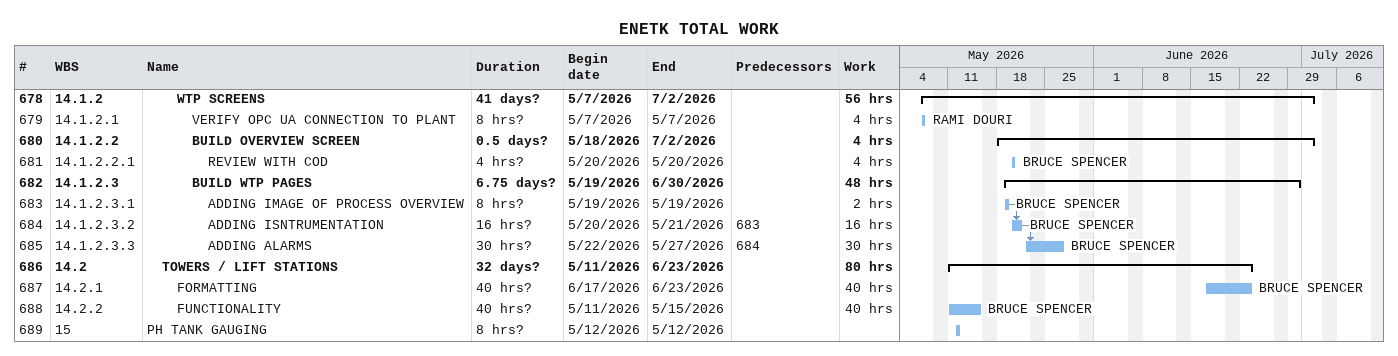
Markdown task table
ENETK TOTAL WORK

| ID | WBS | Task | Duration | Start | Finish | Predecessors | Resources | Work (h) |
|---|---|---|---|---|---|---|---|---|
| 678 | 14.1.2 | **WTP SCREENS** | 41d? | 2026-05-07 | 2026-07-02 |  |  | 56 |
| 679 | 14.1.2.1 | VERIFY OPC UA CONNECTION TO PLANT | 8h? | 2026-05-07 | 2026-05-07 |  | RAMI DOURI | 4 |
| 680 | 14.1.2.2 | **BUILD OVERVIEW SCREEN** | 0.5d? | 2026-05-18 | 2026-07-02 |  |  | 4 |
| 681 | 14.1.2.2.1 | REVIEW WITH COD | 4h? | 2026-05-20 | 2026-05-20 |  | BRUCE SPENCER | 4 |
| 682 | 14.1.2.3 | **BUILD WTP PAGES** | 6.75d? | 2026-05-19 | 2026-06-30 |  |  | 48 |
| 683 | 14.1.2.3.1 | ADDING IMAGE OF PROCESS OVERVIEW | 8h? | 2026-05-19 | 2026-05-19 |  | BRUCE SPENCER | 2 |
| 684 | 14.1.2.3.2 | ADDING ISNTRUMENTATION | 16h? | 2026-05-20 | 2026-05-21 | 683 | BRUCE SPENCER | 16 |
| 685 | 14.1.2.3.3 | ADDING ALARMS | 30h? | 2026-05-22 | 2026-05-27 | 684 | BRUCE SPENCER | 30 |
| 686 | 14.2 | **TOWERS / LIFT STATIONS** | 32d? | 2026-05-11 | 2026-06-23 |  |  | 80 |
| 687 | 14.2.1 | FORMATTING | 40h? | 2026-06-17 | 2026-06-23 |  | BRUCE SPENCER | 40 |
| 688 | 14.2.2 | FUNCTIONALITY | 40h? | 2026-05-11 | 2026-05-15 |  | BRUCE SPENCER | 40 |
| 689 | 15 | PH TANK GAUGING | 8h? | 2026-05-12 | 2026-05-12 |  |  |  |
